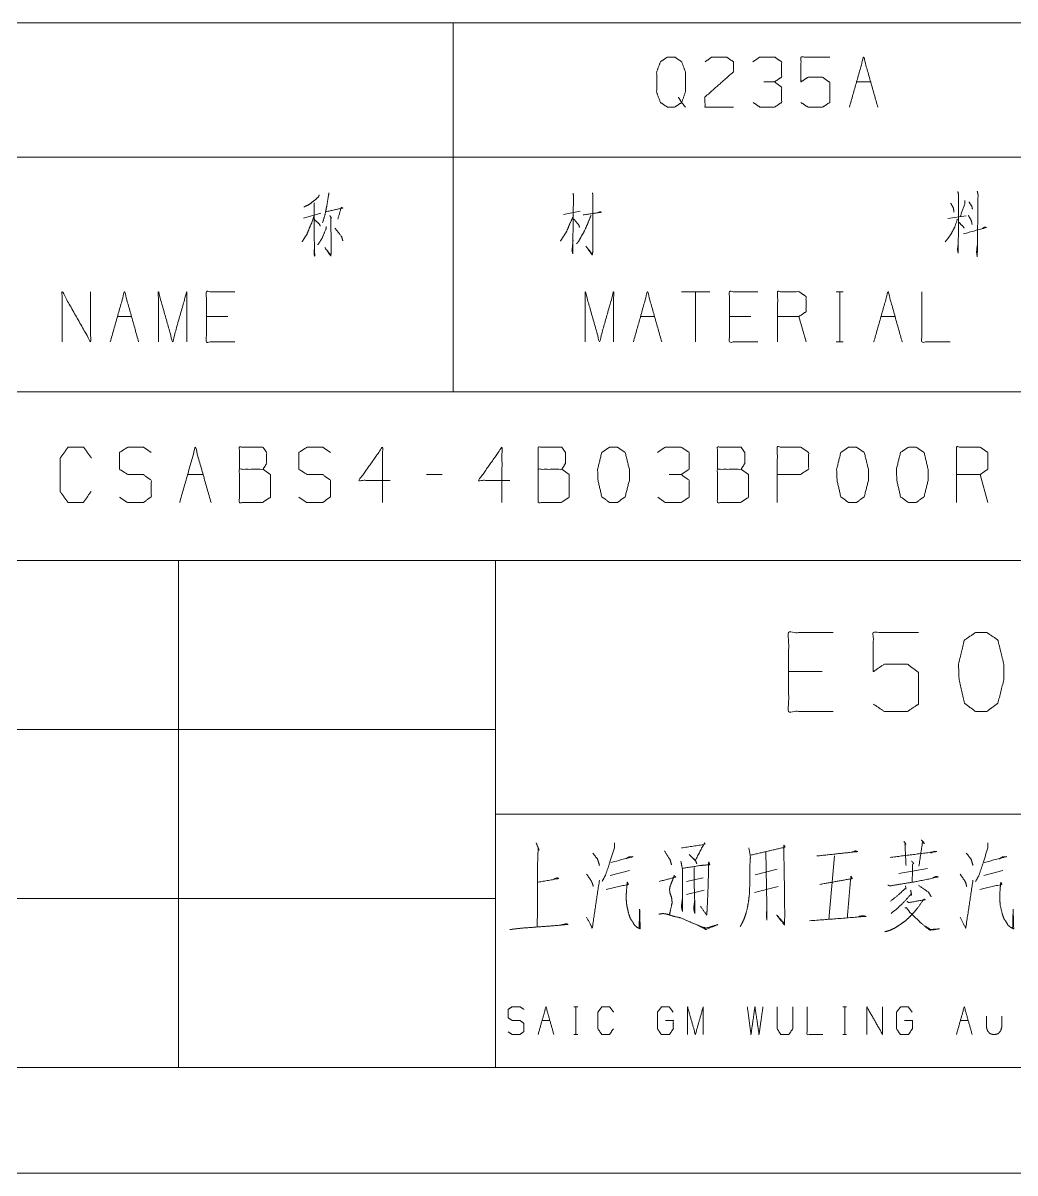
# Model space of a CAD drawing. Header units: millimetres. Extents: x 0 to 210, y 0 to 297.
# Drawn here: x 52.6 to 99.6, y 0 to 54.5 of the extents above; entities that cross this region are included whole.
import ezdxf

# ---------------------------------------------------------------- set-up
doc = ezdxf.new("R2010")
doc.units = ezdxf.units.MM
doc.layers.add('1', color=7, linetype='Continuous', true_color=0xffffff)

msp = doc.modelspace()

# ---------------------------------------------------------------- linework, layer by layer
at = {"layer": '1', "color": 95, "linetype": 'Continuous', "lineweight": 18}
for p, q in [((33, 54.463), (73, 54.463)), ((73, 54.463), (73, 48.113)), ((73, 54.463), (103, 54.463)), ((92.087, 51.675), (92.759, 51.675)), ((33, 48.113), (73, 48.113)), ((73, 48.113), (73, 37)), ((73, 48.113), (103, 48.113)), ((65.913, 45.225), (66.726, 45.45)), ((78.212, 45.4), (79.007, 45.55)), ((96.406, 45.2), (97.272, 45.325)), ((85.143, 41.737), (83.8, 41.737)), ((84.472, 41.737), (84.472, 39.362)), ((91.124, 41.737), (91.46, 41.737)), ((91.301, 41.737), (91.301, 39.362)), ((57.101, 40.563), (57.772, 40.563)), ((62.325, 40.563), (61.318, 40.563)), ((81.859, 40.563), (82.531, 40.563)), ((87.084, 40.563), (86.076, 40.563)), ((89.696, 39.362), (89.36, 40.563)), ((93.242, 40.563), (93.913, 40.563)), ((91.124, 39.362), (91.46, 39.362)), ((33, 37), (73, 37)), ((73, 37), (103, 37)), ((60.421, 33.077), (61.163, 33.077)), ((72.477, 33.077), (71.736, 33.077)), ((98.306, 31.752), (97.936, 33.077)), ((90.459, 23.745), (88.872, 23.745)), ((91.039, 15.014), (90.771, 12.013)), ((80.432, 14.083), (81.334, 14.324)), ((88.333, 14.393), (87.284, 14.117)), ((94.087, 14.186), (95.453, 14.428)), ((98.111, 14.083), (99.014, 14.324)), ((84.041, 13.807), (84.821, 13.979)), ((84.041, 13.186), (84.87, 13.393)), ((87.26, 13.289), (88.382, 13.565)), ((78.705, 7.873), (78.89, 7.873)), ((78.803, 7.873), (78.803, 6.562)), ((91.434, 7.873), (91.619, 7.873)), ((91.532, 7.873), (91.532, 6.562)), ((77.203, 7.224), (77.574, 7.224)), ((97.004, 7.224), (97.374, 7.224)), ((78.705, 6.562), (78.89, 6.562)), ((91.434, 6.562), (91.619, 6.562))]:
    msp.add_line(p, q, dxfattribs=at)
at = {"layer": '1', "color": 132, "linetype": 'Continuous', "lineweight": 18}
for p, q in [((25, 37), (205, 37)), ((25, 29), (205, 29)), ((60, 29), (60, 5)), ((75, 29), (75, 5)), ((25, 21), (75, 21)), ((75, 17), (184, 17)), ((25, 13), (75, 13)), ((25, 5), (205, 5)), ((25, 5), (205, 5)), ((0, 0), (210, 0))]:
    msp.add_line(p, q, dxfattribs=at)
at = {"layer": '1', "color": 95, "linetype": 'Continuous', "lineweight": 18}
for points, knots in [([(83.653, 50.95), (83.812, 50.7), (83.476, 50.475), (83.14, 50.475), (82.804, 50.7), (82.628, 51.175), (82.628, 52.15), (82.804, 52.625), (83.14, 52.85), (83.476, 52.85), (83.812, 52.625), (83.989, 52.15), (83.989, 51.2), (83.812, 50.7), (83.989, 50.475)], [0, 0, 0.043279, 0.102318, 0.151366, 0.210406, 0.284429, 0.426832, 0.500854, 0.559894, 0.608943, 0.667982, 0.742005, 0.880756, 0.958211, 1, 1]), ([(84.922, 52.625), (85.24, 52.85), (85.929, 52.85), (86.265, 52.625), (86.265, 52.15), (84.904, 50.95), (84.922, 50.475), (86.265, 50.475)], [0, 0, 0.069692, 0.192978, 0.265274, 0.350227, 0.67474, 0.759752, 1, 1]), ([(88.206, 51.675), (88.542, 51.9), (88.542, 52.625), (88.206, 52.85), (87.516, 52.85), (87.181, 52.625)], [0, 0, 0.153875, 0.429853, 0.583728, 0.846125, 1, 1]), ([(89.457, 50.7), (89.793, 50.475), (90.482, 50.475), (90.818, 50.7), (90.818, 51.65), (90.482, 51.9), (89.793, 51.9), (89.457, 51.675), (89.457, 52.85), (90.818, 52.85)], [0, 0, 0.062228, 0.168344, 0.230572, 0.376816, 0.441265, 0.547381, 0.609609, 0.790489, 1, 1]), ([(87.198, 50.7), (87.516, 50.475), (88.206, 50.475), (88.542, 50.7), (88.542, 51.425), (88.206, 51.675), (87.693, 51.675)], [0, 0, 0.124121, 0.343688, 0.472447, 0.703378, 0.836733, 1, 1]), ([(66.655, 46.325), (66.62, 46.225), (66.39, 46.025), (66.142, 45.85), (65.93, 45.75)], [0, 0, 0.111854, 0.433097, 0.752712, 1, 1]), ([(67.115, 46.425), (67.097, 46.3), (67.009, 45.775), (66.938, 45.425), (66.814, 45)], [0, 0, 0.086567, 0.451631, 0.696477, 1, 1]), ([(78.672, 46.4), (78.689, 46.275), (78.654, 43.55), (78.619, 43.7), (78.672, 44.175)], [0, 0, 0.03624, 0.818558, 0.862797, 1, 1]), ([(79.591, 46.425), (79.608, 46.3), (79.608, 43.675), (79.591, 43.525), (79.573, 43.475), (79.273, 43.9), (79.573, 43.525)], [0, 0, 0.031909, 0.695403, 0.733578, 0.746983, 0.878542, 1, 1]), ([(96.883, 46.475), (96.919, 46.325), (96.901, 43.575), (96.866, 43.725), (96.901, 44.025)], [0, 0, 0.04586, 0.864244, 0.910105, 1, 1]), ([(97.803, 46.5), (97.838, 46.325), (97.803, 43.4), (97.767, 43.625), (97.803, 43.925)], [0, 0, 0.049134, 0.854185, 0.916866, 1, 1]), ([(66.408, 45.95), (66.425, 43.975), (66.443, 43.425), (66.408, 43.525), (66.425, 43.75)], [0, 0, 0.691282, 0.883884, 0.921007, 1, 1]), ([(96.548, 45.925), (96.671, 45.7), (96.689, 45.6), (96.689, 45.5)], [0, 0, 0.560241, 0.781805, 1, 1]), ([(97.219, 46.05), (97.219, 45.925), (96.99, 45.275)], [0, 0, 0.153484, 1, 1]), ([(97.414, 46), (97.555, 45.75), (97.573, 45.65)], [0, 0, 0.738795, 1, 1]), ([(66.408, 45.325), (66.302, 45), (66.178, 44.725), (66.072, 44.45), (65.966, 44.3), (65.842, 44.1)], [0, 0, 0.25192, 0.474133, 0.691328, 0.8267, 1, 1]), ([(67.15, 45.35), (67.238, 45.225), (67.203, 45.25), (67.221, 43.925), (67.221, 43.6), (67.203, 43.425), (66.92, 43.825), (67.203, 43.475)], [0, 0, 0.051679, 0.066295, 0.513632, 0.623346, 0.682724, 0.848097, 1, 1]), ([(66.973, 45.525), (67.769, 45.7), (67.698, 45.725), (67.539, 45.175)], [0, 0, 0.557069, 0.608367, 1, 1]), ([(78.689, 45.325), (78.513, 44.95), (78.371, 44.6), (78.23, 44.375), (78.071, 44.125)], [0, 0, 0.306154, 0.584923, 0.78117, 1, 1]), ([(79.52, 45.35), (79.379, 45), (79.202, 44.6), (79.043, 44.325), (78.937, 44.125), (78.831, 44)], [0, 0, 0.247888, 0.535066, 0.743693, 0.892352, 1, 1]), ([(79.149, 45.375), (80.015, 45.5), (79.962, 45.525), (79.856, 45.475)], [0, 0, 0.832652, 0.888435, 1, 1]), ([(97.378, 45.35), (97.484, 45.175), (97.537, 45.05), (97.555, 44.925)], [0, 0, 0.438499, 0.729472, 1, 1]), ([(66.425, 45.15), (66.655, 44.95), (66.708, 44.85)], [0, 0, 0.729093, 1, 1]), ([(66.991, 44.825), (66.973, 44.7), (66.779, 44.25), (66.584, 43.95)], [0, 0, 0.129621, 0.632939, 1, 1]), ([(67.397, 44.75), (67.716, 44.35), (67.769, 44.15)], [0, 0, 0.711825, 1, 1]), ([(78.707, 45.175), (78.954, 44.875), (78.972, 44.775)], [0, 0, 0.792931, 1, 1]), ([(96.866, 45.175), (96.724, 44.775), (96.565, 44.475), (96.424, 44.275), (96.282, 44.1)], [0, 0, 0.34388, 0.619107, 0.817643, 1, 1]), ([(96.901, 45.05), (97.131, 44.825), (97.184, 44.75)], [0, 0, 0.777846, 1, 1]), ([(97.149, 44.475), (98.227, 44.775), (98.156, 44.8), (98.032, 44.725)], [0, 0, 0.835919, 0.891934, 1, 1]), ([(54.488, 39.362), (54.488, 41.737), (55.832, 39.362), (55.832, 41.737)], [0, 0, 0.317574, 0.682426, 1, 1]), ([(59.041, 39.362), (59.041, 41.737), (59.713, 39.362), (60.385, 41.737), (60.385, 39.362)], [0, 0, 0.245192, 0.5, 0.754808, 1, 1]), ([(62.661, 39.362), (61.318, 39.362), (61.318, 41.737), (62.661, 41.737)], [0, 0, 0.26539, 0.73461, 1, 1]), ([(79.247, 39.362), (79.247, 41.737), (79.919, 39.362), (80.59, 41.737), (80.59, 39.362)], [0, 0, 0.245192, 0.5, 0.754808, 1, 1]), ([(81.524, 39.362), (82.195, 41.737), (82.867, 39.362)], [0, 0, 0.5, 1, 1]), ([(87.42, 39.362), (86.076, 39.362), (86.076, 41.737), (87.42, 41.737)], [0, 0, 0.265391, 0.734609, 1, 1]), ([(88.353, 39.362), (88.353, 41.737), (89.36, 41.737), (89.696, 41.513), (89.696, 40.788), (89.36, 40.563), (88.353, 40.563)], [0, 0, 0.400952, 0.571035, 0.639278, 0.761674, 0.829917, 1, 1]), ([(95.182, 41.737), (95.182, 39.362), (96.526, 39.362)], [0, 0, 0.638733, 1, 1]), ([(55.857, 32.276), (55.486, 31.752), (54.764, 31.752), (54.393, 32.276), (54.393, 33.849), (54.764, 34.374), (55.505, 34.374), (55.876, 33.849)], [0, 0, 0.114569, 0.243367, 0.357935, 0.638584, 0.753152, 0.885431, 1, 1]), ([(57.202, 32), (57.573, 31.752), (58.334, 31.752), (58.705, 32.028), (58.705, 32.801), (58.334, 33.077), (57.592, 33.077), (57.202, 33.325), (57.202, 34.125), (57.592, 34.374), (58.334, 34.374), (58.705, 34.125)], [0, 0, 0.068036, 0.184055, 0.254519, 0.372335, 0.442799, 0.555843, 0.62637, 0.748394, 0.81892, 0.931964, 1, 1]), ([(60.05, 31.752), (60.792, 34.374), (61.533, 31.752)], [0, 0, 0.5, 1, 1]), ([(62.879, 33.325), (62.879, 34.374), (63.991, 34.374), (64.167, 34.125), (64.167, 33.601), (63.991, 33.325), (62.879, 33.325), (62.879, 31.752), (63.972, 31.752), (64.343, 32), (64.343, 33.077), (63.991, 33.325)], [0, 0, 0.115917, 0.238847, 0.272469, 0.330428, 0.366584, 0.489514, 0.663389, 0.784163, 0.833486, 0.952453, 1, 1]), ([(65.688, 32), (66.059, 31.752), (66.82, 31.752), (67.191, 32.028), (67.191, 32.801), (66.82, 33.077), (66.079, 33.077), (65.688, 33.325), (65.688, 34.125), (66.079, 34.374), (66.82, 34.374), (67.191, 34.125)], [0, 0, 0.068035, 0.184055, 0.254519, 0.372335, 0.442799, 0.555844, 0.62637, 0.748394, 0.81892, 0.931965, 1, 1]), ([(70.02, 32.801), (68.537, 32.801), (69.649, 34.374), (69.649, 31.752)], [0, 0, 0.24587, 0.565295, 1, 1]), ([(75.677, 32.801), (74.194, 32.801), (75.306, 34.374), (75.306, 31.752)], [0, 0, 0.24587, 0.565295, 1, 1]), ([(77.023, 33.325), (77.023, 34.374), (78.135, 34.374), (78.31, 34.125), (78.31, 33.601), (78.135, 33.325), (77.023, 33.325), (77.023, 31.752), (78.115, 31.752), (78.486, 32), (78.486, 33.077), (78.135, 33.325)], [0, 0, 0.115917, 0.238847, 0.272469, 0.330427, 0.366584, 0.489514, 0.663389, 0.784162, 0.833486, 0.952453, 1, 1]), ([(80.768, 31.752), (81.139, 32.028), (81.334, 32.801), (81.334, 33.325), (81.139, 34.125), (80.768, 34.374), (80.398, 34.374), (80.027, 34.125), (79.832, 33.325), (79.851, 32.801), (80.027, 32.028), (80.398, 31.752), (80.768, 31.752)], [0, 0, 0.067526, 0.183972, 0.260584, 0.380943, 0.446142, 0.500306, 0.565504, 0.685864, 0.762529, 0.87831, 0.945836, 1, 1]), ([(83.792, 33.077), (84.163, 33.325), (84.163, 34.125), (83.792, 34.374), (83.031, 34.374), (82.661, 34.125)], [0, 0, 0.153874, 0.429853, 0.583727, 0.846126, 1, 1]), ([(85.509, 33.325), (85.509, 34.374), (86.621, 34.374), (86.797, 34.125), (86.797, 33.601), (86.621, 33.325), (85.509, 33.325), (85.509, 31.752), (86.601, 31.752), (86.972, 32), (86.972, 33.077), (86.621, 33.325)], [0, 0, 0.115917, 0.238847, 0.272469, 0.330427, 0.366584, 0.489514, 0.663389, 0.784162, 0.833486, 0.952453, 1, 1]), ([(88.337, 31.752), (88.337, 34.374), (89.45, 34.374), (89.82, 34.125), (89.82, 33.325), (89.43, 33.077), (88.337, 33.077)], [0, 0, 0.401146, 0.571312, 0.639588, 0.762043, 0.832819, 1, 1]), ([(92.083, 31.752), (92.454, 32.028), (92.649, 32.801), (92.649, 33.325), (92.454, 34.125), (92.083, 34.374), (91.712, 34.374), (91.342, 34.125), (91.147, 33.325), (91.166, 32.801), (91.342, 32.028), (91.712, 31.752), (92.083, 31.752)], [0, 0, 0.067526, 0.183972, 0.260584, 0.380944, 0.446143, 0.500307, 0.565505, 0.685864, 0.76253, 0.87831, 0.945836, 1, 1]), ([(94.912, 31.752), (95.283, 32.028), (95.478, 32.801), (95.478, 33.325), (95.283, 34.125), (94.912, 34.374), (94.541, 34.374), (94.17, 34.125), (93.975, 33.325), (93.995, 32.801), (94.17, 32.028), (94.541, 31.752), (94.912, 31.752)], [0, 0, 0.067525, 0.183971, 0.260583, 0.380942, 0.44614, 0.500306, 0.565504, 0.685863, 0.762528, 0.878309, 0.945834, 1, 1]), ([(96.823, 31.752), (96.823, 34.374), (97.936, 34.374), (98.306, 34.125), (98.306, 33.325), (97.936, 33.077), (96.823, 33.077)], [0, 0, 0.400951, 0.571035, 0.639278, 0.761673, 0.829916, 1, 1]), ([(82.68, 32), (83.031, 31.752), (83.792, 31.752), (84.163, 32), (84.163, 32.801), (83.792, 33.077), (83.226, 33.077)], [0, 0, 0.12412, 0.343689, 0.472446, 0.703378, 0.836732, 1, 1]), ([(90.988, 21.855), (88.872, 21.855), (88.872, 25.596), (90.988, 25.596)], [0, 0, 0.265391, 0.734609, 1, 1]), ([(92.879, 22.21), (93.408, 21.855), (94.494, 21.855), (95.023, 22.21), (95.023, 23.706), (94.494, 24.1), (93.408, 24.1), (92.879, 23.745), (92.879, 25.596), (95.023, 25.596)], [0, 0, 0.062228, 0.168343, 0.230571, 0.376816, 0.441266, 0.547381, 0.609609, 0.79049, 1, 1]), ([(98.25, 21.855), (98.779, 22.249), (99.058, 23.351), (99.058, 24.1), (98.779, 25.241), (98.25, 25.596), (97.722, 25.596), (97.193, 25.241), (96.914, 24.1), (96.942, 23.351), (97.193, 22.249), (97.722, 21.855), (98.25, 21.855)], [0, 0, 0.067525, 0.183971, 0.260584, 0.380943, 0.446141, 0.500306, 0.565504, 0.685864, 0.762529, 0.87831, 0.945835, 1, 1]), ([(76.92, 15.635), (77.067, 15.29), (77.018, 15.394), (76.993, 14.669), (76.993, 12.634), (76.969, 11.668)], [0, 0, 0.088892, 0.116032, 0.287979, 0.770794, 1, 1]), ([(80.627, 15.635), (80.627, 15.394), (80.383, 14.635), (80.212, 14.117), (80.041, 13.807)], [0, 0, 0.124612, 0.535976, 0.81716, 1, 1]), ([(82.992, 15.256), (83.26, 14.842), (83.333, 14.6)], [0, 0, 0.661597, 1, 1]), ([(83.797, 15.394), (84.919, 15.566), (84.894, 15.635), (84.455, 14.807), (84.163, 15.083), (84.48, 14.773), (84.529, 14.635)], [0, 0, 0.36175, 0.385072, 0.683729, 0.811932, 0.953357, 1, 1]), ([(86.991, 15.394), (87.064, 14.98), (87.04, 14.566), (87.04, 13.841), (87.016, 13.186), (86.967, 12.806), (86.894, 12.427), (86.772, 12.047), (86.674, 11.84), (86.577, 11.668)], [0, 0, 0.110336, 0.219176, 0.409317, 0.581468, 0.681885, 0.783317, 0.887931, 0.947989, 1, 1]), ([(87.064, 15.049), (88.699, 15.428), (88.65, 15.532), (88.65, 15.014), (88.674, 13.6), (88.674, 12.772), (88.699, 12.254), (88.674, 11.909), (88.674, 11.737), (88.308, 12.22), (88.65, 11.84)], [0, 0, 0.25021, 0.267274, 0.344453, 0.555439, 0.678925, 0.756189, 0.80777, 0.833496, 0.923863, 1, 1]), ([(90.21, 15.014), (92.137, 15.221), (92.039, 15.256), (91.869, 15.187)], [0, 0, 0.870758, 0.917254, 1, 1]), ([(94.331, 15.704), (94.429, 15.566), (94.38, 15.566), (94.429, 14.566)], [0, 0, 0.138589, 0.178592, 1, 1]), ([(95.161, 15.773), (95.307, 15.601), (95.209, 15.67), (95.039, 14.531)], [0, 0, 0.151118, 0.230946, 1, 1]), ([(98.306, 15.635), (98.306, 15.394), (98.062, 14.635), (97.892, 14.117), (97.721, 13.807)], [0, 0, 0.124612, 0.535977, 0.81716, 1, 1]), ([(79.602, 15.152), (79.822, 14.876), (79.871, 14.738), (79.919, 14.566)], [0, 0, 0.519919, 0.73571, 1, 1]), ([(80.456, 14.704), (81.505, 14.98), (81.334, 14.98), (81.163, 14.876)], [0, 0, 0.74542, 0.862771, 1, 1]), ([(83.772, 14.773), (83.846, 14.393), (83.846, 12.392), (83.797, 12.634), (83.846, 12.979)], [0, 0, 0.129595, 0.800553, 0.883167, 1, 1]), ([(83.846, 14.428), (84.724, 14.566), (85.138, 14.6), (85.09, 14.738), (85.065, 13.669), (85.041, 13.013), (85.016, 12.461), (84.992, 12.22), (84.699, 12.634)], [0, 0, 0.198437, 0.291328, 0.324004, 0.562829, 0.709268, 0.832621, 0.886809, 1, 1]), ([(87.796, 15.187), (87.845, 12.461), (87.845, 11.978), (87.821, 12.185), (87.845, 12.599)], [0, 0, 0.711345, 0.837386, 0.891778, 1, 1]), ([(93.673, 14.945), (95.868, 15.221), (95.746, 15.221), (95.6, 15.152)], [0, 0, 0.886329, 0.935184, 1, 1]), ([(94.697, 14.773), (94.795, 14.669), (94.746, 14.635), (94.722, 13.807)], [0, 0, 0.138047, 0.196037, 1, 1]), ([(97.282, 15.152), (97.501, 14.876), (97.55, 14.738), (97.599, 14.566)], [0, 0, 0.519919, 0.73571, 1, 1]), ([(98.135, 14.704), (99.184, 14.98), (99.014, 14.98), (98.843, 14.876)], [0, 0, 0.74542, 0.862771, 1, 1]), ([(84.407, 14.462), (84.407, 13.6), (84.431, 12.772), (84.431, 12.289), (84.382, 12.53), (84.431, 12.944)], [0, 0, 0.304008, 0.595981, 0.766226, 0.853067, 1, 1]), ([(77.018, 13.772), (77.993, 13.945), (77.92, 13.979), (77.75, 13.91)], [0, 0, 0.788942, 0.853363, 1, 1]), ([(79.31, 14.152), (79.529, 13.841), (79.578, 13.738), (79.627, 13.565)], [0, 0, 0.564234, 0.734009, 1, 1]), ([(79.31, 12.116), (79.578, 11.599), (79.919, 13.876)], [0, 0, 0.202025, 1, 1]), ([(80.237, 13.427), (81.285, 13.669), (81.237, 13.772), (81.212, 13.531), (81.188, 13.186), (81.188, 12.944), (81.212, 12.668), (81.31, 12.254), (81.383, 12.047), (81.481, 11.909), (81.578, 11.737), (81.7, 11.633), (81.846, 11.564), (81.822, 12.496), (81.798, 11.633)], [0, 0, 0.198343, 0.219429, 0.26416, 0.327897, 0.372402, 0.423463, 0.501847, 0.542308, 0.573453, 0.609975, 0.639453, 0.66927, 0.84099, 1, 1]), ([(82.748, 13.807), (83.529, 14.014), (83.455, 14.083), (83.382, 13.876), (83.26, 13.565), (83.236, 13.427), (83.26, 13.255), (83.333, 13.048), (83.358, 12.806), (83.285, 12.461), (83.236, 12.254)], [0, 0, 0.288066, 0.323944, 0.402266, 0.52127, 0.571262, 0.633411, 0.711733, 0.798322, 0.924133, 1, 1]), ([(90.356, 13.669), (91.893, 13.945), (91.82, 14.048), (91.649, 12.082)], [0, 0, 0.426349, 0.460964, 1, 1]), ([(93.575, 13.634), (93.648, 13.6), (93.697, 13.6), (94.941, 13.807), (95.941, 14.014), (95.868, 14.048), (95.697, 13.979)], [0, 0, 0.030219, 0.048442, 0.519508, 0.900991, 0.93121, 1, 1]), ([(95.014, 13.634), (95.502, 13.289), (95.624, 13.082)], [0, 0, 0.713216, 1, 1]), ([(96.989, 14.152), (97.209, 13.841), (97.257, 13.738), (97.306, 13.565)], [0, 0, 0.564236, 0.73401, 1, 1]), ([(96.989, 12.116), (97.257, 11.599), (97.599, 13.876)], [0, 0, 0.202026, 1, 1]), ([(97.916, 13.427), (98.965, 13.669), (98.916, 13.772), (98.892, 13.531), (98.867, 13.186), (98.867, 12.944), (98.892, 12.668), (98.989, 12.254), (99.062, 12.047), (99.16, 11.909), (99.257, 11.737), (99.379, 11.633), (99.526, 11.564), (99.501, 12.496), (99.477, 11.633)], [0, 0, 0.198342, 0.219428, 0.26416, 0.327897, 0.372402, 0.423463, 0.501847, 0.542307, 0.573452, 0.609974, 0.639453, 0.66927, 0.840991, 1, 1]), ([(94.404, 13.6), (94.429, 13.462), (94.38, 13.462), (94.087, 13.186), (93.697, 12.875)], [0, 0, 0.128574, 0.173331, 0.542434, 1, 1]), ([(94.648, 13.393), (94.697, 13.151), (94.648, 13.186), (94.307, 12.806), (94.014, 12.53), (93.721, 12.289)], [0, 0, 0.154139, 0.191519, 0.510908, 0.762595, 1, 1]), ([(94.478, 12.875), (94.551, 12.806), (95.331, 12.944), (95.283, 12.979), (94.99, 12.565), (94.819, 12.358), (94.624, 12.151), (94.404, 11.944), (94.161, 11.771), (93.892, 11.599), (93.673, 11.495), (93.429, 11.426)], [0, 0, 0.029336, 0.260531, 0.277959, 0.425847, 0.504113, 0.587088, 0.675096, 0.762234, 0.855274, 0.926064, 1, 1]), ([(94.38, 12.565), (94.453, 12.565), (94.6, 12.358), (95.136, 11.84), (95.551, 11.495), (96.014, 11.564), (95.575, 11.53), (95.38, 11.668)], [0, 0, 0.026517, 0.118384, 0.388538, 0.584009, 0.7538, 0.913392, 1, 1]), ([(82.724, 12.254), (82.919, 12.289), (83.138, 12.254), (83.455, 12.151), (83.772, 12.082), (84.236, 11.875), (84.651, 11.702), (84.968, 11.53), (85.529, 11.771), (84.968, 11.599), (84.699, 11.668)], [0, 0, 0.051192, 0.108601, 0.194772, 0.278607, 0.409734, 0.525756, 0.619011, 0.776801, 0.928429, 1, 1]), ([(89.869, 11.944), (92.527, 12.151), (92.405, 12.185), (92.186, 12.151)], [0, 0, 0.884285, 0.926313, 1, 1]), ([(75.676, 11.53), (76.262, 11.599), (77.676, 11.702), (78.433, 11.771), (78.359, 11.806), (78.091, 11.737)], [0, 0, 0.188616, 0.64251, 0.885467, 0.911353, 1, 1]), ([(75.593, 6.686), (75.779, 6.562), (76.159, 6.562), (76.345, 6.7), (76.345, 7.086), (76.159, 7.224), (75.788, 7.224), (75.593, 7.348), (75.593, 7.749), (75.788, 7.873), (76.159, 7.873), (76.345, 7.749)], [0, 0, 0.068036, 0.184054, 0.254519, 0.372335, 0.4428, 0.555843, 0.62637, 0.748393, 0.818921, 0.931964, 1, 1]), ([(80.578, 6.824), (80.393, 6.562), (80.032, 6.562), (79.846, 6.824), (79.846, 7.611), (80.032, 7.873), (80.402, 7.873), (80.588, 7.611)], [0, 0, 0.114568, 0.243367, 0.357935, 0.638584, 0.753152, 0.885432, 1, 1]), ([(83.046, 7.224), (83.416, 7.224), (83.416, 6.824), (83.231, 6.562), (82.85, 6.562), (82.665, 6.824), (82.665, 7.611), (82.86, 7.873), (83.221, 7.873), (83.407, 7.611)], [0, 0, 0.103296, 0.214796, 0.304261, 0.410275, 0.49974, 0.718896, 0.809957, 0.910535, 1, 1]), ([(84.089, 6.562), (84.089, 7.873), (84.46, 6.562), (84.831, 7.873), (84.831, 6.562)], [0, 0, 0.245192, 0.5, 0.754808, 1, 1]), ([(86.918, 7.873), (87.093, 6.562), (87.279, 7.873), (87.474, 6.562), (87.659, 7.873)], [0, 0, 0.249746, 0.499742, 0.750003, 1, 1]), ([(88.332, 7.873), (88.332, 6.824), (88.508, 6.562), (88.879, 6.562), (89.074, 6.824), (89.074, 7.873)], [0, 0, 0.337151, 0.438598, 0.557782, 0.662849, 1, 1]), ([(89.747, 7.873), (89.747, 6.562), (90.488, 6.562)], [0, 0, 0.638735, 1, 1]), ([(92.575, 6.562), (92.575, 7.873), (93.317, 6.562), (93.317, 7.873)], [0, 0, 0.317574, 0.682426, 1, 1]), ([(94.36, 7.224), (94.731, 7.224), (94.731, 6.824), (94.546, 6.562), (94.165, 6.562), (93.98, 6.824), (93.98, 7.611), (94.175, 7.873), (94.536, 7.873), (94.721, 7.611)], [0, 0, 0.103294, 0.214794, 0.304259, 0.410275, 0.49974, 0.718895, 0.809956, 0.910535, 1, 1]), ([(96.818, 6.562), (97.189, 7.873), (97.56, 6.562)], [0, 0, 0.500001, 1, 1]), ([(98.233, 7.431), (98.233, 6.907), (98.291, 6.727), (98.399, 6.603), (98.535, 6.562), (98.662, 6.562), (98.799, 6.603), (98.906, 6.727), (98.964, 6.907), (98.964, 7.431)], [0, 0, 0.242016, 0.329107, 0.404862, 0.470732, 0.529268, 0.595138, 0.670893, 0.757984, 1, 1])]:
    msp.add_open_spline(points, degree=1, knots=knots, dxfattribs=at)
for points in [[(91.751, 50.475), (92.423, 52.85), (93.095, 50.475)], [(56.765, 39.362), (57.437, 41.737), (58.108, 39.362)], [(92.906, 39.362), (93.578, 41.737), (94.249, 39.362)], [(77.017, 6.562), (77.388, 7.873), (77.759, 6.562)]]:
    msp.add_open_spline(points, degree=1, dxfattribs=at)

doc.saveas('drawing.dxf')
